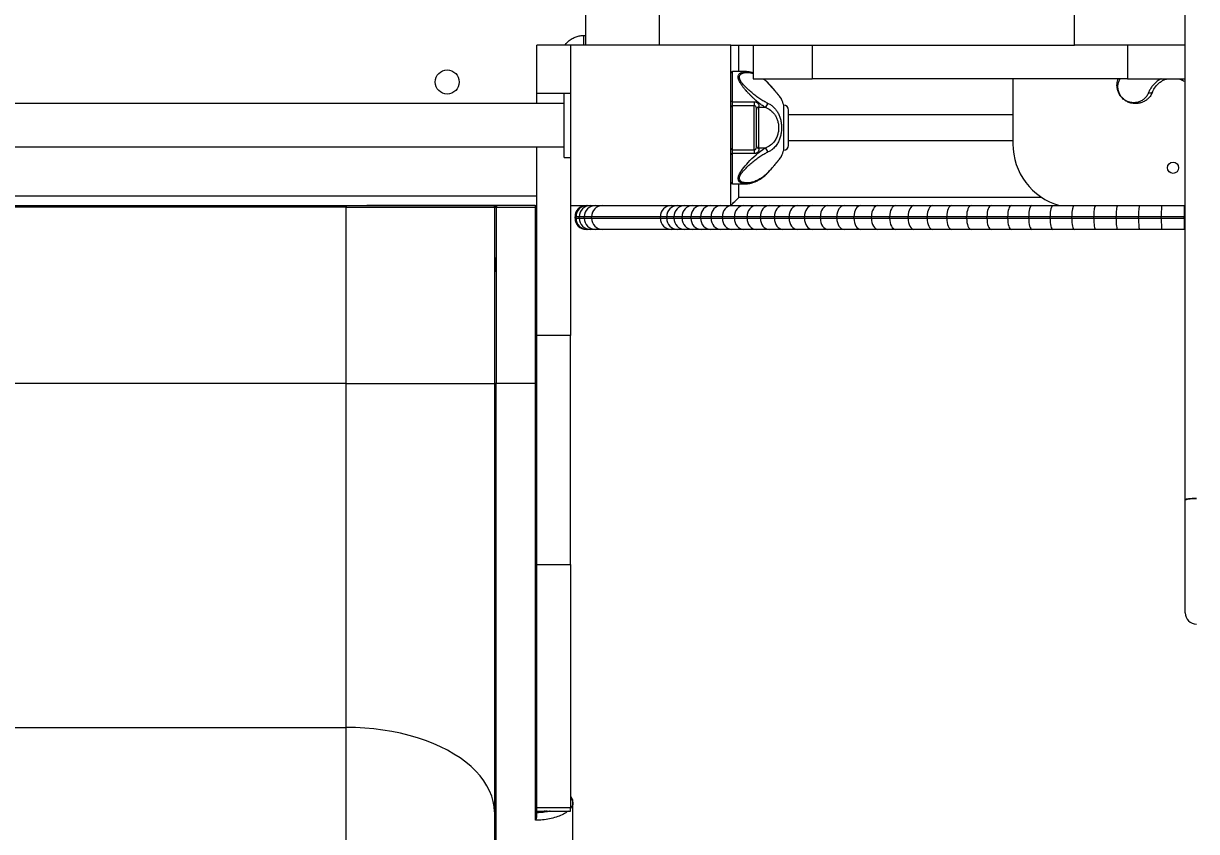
# Model space of a CAD drawing. Header units: millimetres. Extents: x -4932 to 5706, y -4240 to 3644.
# Drawn here: x -2883 to -2151, y -546 to -42 of the extents above; entities that cross this region are included whole.
import ezdxf

# ---------------------------------------------------------------- set-up
doc = ezdxf.new("R2010")
doc.units = ezdxf.units.MM
for name, color, linetype in [('DIKOM_ОБЪЕКТ', 7, 'Continuous'), ('DIKOM_РАЗМЕР_ЗОНА', 7, 'Continuous'), ('DIKOM_РАЗМЕР_ОБЪЕКТА', 7, 'Continuous')]:
    doc.layers.add(name, color=color, linetype=linetype)
doc.styles.add('style1', font='arial.ttf', dxfattribs={"width": 0.8})
doc.dimstyles.new('1-50', dxfattribs={"dimtxt": 300, "dimasz": 200, "dimexe": 100, "dimexo": 0, "dimgap": 100, "dimtad": 1, "dimtxsty": 'style1', "dimcen": 200, "dimclrd": 7, "dimclre": 7, "dimclrt": 7, "dimadec": 1, "dimazin": 2, "dimtfac": 1, "dimtmove": 0, "dimatfit": 2, "dimfxl": 0, "dimlwd": 25, "dimlwe": 18, "dimarcsym": 0})

# ---------------------------------------------------------------- blocks, each defined once
blk = doc.blocks.new('*D9')
at = {"layer": 'Defpoints', "color": 0, "transparency": 16777216}
for p in [(2719.86, 1175.05), (-3422.65, 453.77), (2719.86, -2384.52)]:
    blk.add_point(p, dxfattribs=at)
at = {"layer": 'DIKOM_РАЗМЕР_ОБЪЕКТА', "color": 7, "lineweight": 18, "transparency": 16777216}
for p, q in [((2719.86, 1175.05), (2719.86, -2484.52)), ((-3422.65, 453.77), (-3422.65, -2484.52))]:
    blk.add_line(p, q, dxfattribs=at)
at = {"layer": 'DIKOM_РАЗМЕР_ОБЪЕКТА', "color": 7, "lineweight": 25, "transparency": 16777216}
blk.add_line((-3222.65, -2384.52), (2519.86, -2384.52), dxfattribs=at)
at = {"layer": 'DIKOM_РАЗМЕР_ОБЪЕКТА', "color": 7, "transparency": 16777216}
for points in [[(-3222.65, -2351.19), (-3222.65, -2417.86), (-3422.65, -2384.52)], [(2519.86, -2351.19), (2519.86, -2417.86), (2719.86, -2384.52)]]:
    blk.add_solid(points, dxfattribs=at)
at = {"layer": 'DIKOM_РАЗМЕР_ОБЪЕКТА', "color": 7, "transparency": 16777216, "insert": (-365.43, -2131.35), "char_height": 300, "attachment_point": 5, "style": 'style1'}
blk.add_mtext('6150', dxfattribs=at)
blk = doc.blocks.new('*D10')
at = {"layer": 'Defpoints', "color": 0, "transparency": 16777216}
for p in [(-491.65, 2144.27), (4080.56, 2144.27), (-2869.99, -1402.97)]:
    blk.add_point(p, dxfattribs=at)
at = {"layer": 'DIKOM_РАЗМЕР_ОБЪЕКТА', "color": 7, "lineweight": 18, "transparency": 16777216}
for p, q in [((-491.65, 2144.27), (4180.56, 2144.27)), ((-2869.99, -1402.97), (4180.56, -1402.97))]:
    blk.add_line(p, q, dxfattribs=at)
at = {"layer": 'DIKOM_РАЗМЕР_ОБЪЕКТА', "color": 7, "lineweight": 25, "transparency": 16777216}
blk.add_line((4080.56, -1202.97), (4080.56, 1944.27), dxfattribs=at)
at = {"layer": 'DIKOM_РАЗМЕР_ОБЪЕКТА', "color": 7, "transparency": 16777216}
for points in [[(4047.23, 1944.27), (4113.9, 1944.27), (4080.56, 2144.27)], [(4047.23, -1202.97), (4113.9, -1202.97), (4080.56, -1402.97)]]:
    blk.add_solid(points, dxfattribs=at)
at = {"layer": 'DIKOM_РАЗМЕР_ОБЪЕКТА', "color": 7, "transparency": 16777216, "insert": (3827.29, 1071.33), "char_height": 300, "attachment_point": 5, "rotation": 90, "style": 'style1'}
blk.add_mtext('3500', dxfattribs=at)
blk = doc.blocks.new('*D11')
at = {"layer": 'Defpoints', "color": 0, "transparency": 16777216}
for p in [(4718.35, 600.06), (-4931.65, -2305.73), (4718.35, -4140.16)]:
    blk.add_point(p, dxfattribs=at)
at = {"layer": 'DIKOM_РАЗМЕР_ЗОНА', "color": 7, "lineweight": 18, "transparency": 16777216}
for p, q in [((4718.35, 600.06), (4718.35, -4240.16)), ((-4931.65, -2305.73), (-4931.65, -4240.16))]:
    blk.add_line(p, q, dxfattribs=at)
at = {"layer": 'DIKOM_РАЗМЕР_ЗОНА', "color": 7, "lineweight": 25, "transparency": 16777216}
blk.add_line((-4731.65, -4140.16), (4518.35, -4140.16), dxfattribs=at)
at = {"layer": 'DIKOM_РАЗМЕР_ЗОНА', "color": 7, "transparency": 16777216}
for points in [[(-4731.65, -4106.82), (-4731.65, -4173.49), (-4931.65, -4140.16)], [(4518.35, -4106.82), (4518.35, -4173.49), (4718.35, -4140.16)]]:
    blk.add_solid(points, dxfattribs=at)
at = {"layer": 'DIKOM_РАЗМЕР_ЗОНА', "color": 7, "transparency": 16777216, "insert": (-131.65, -3886.98), "char_height": 300, "attachment_point": 5, "style": 'style1'}
blk.add_mtext('9650', dxfattribs=at)
blk = doc.blocks.new('*D12')
at = {"layer": 'Defpoints', "color": 0, "transparency": 16777216}
for p in [(-491.65, 3644.27), (5605.61, 3644.27), (-3816.14, -3400.27)]:
    blk.add_point(p, dxfattribs=at)
at = {"layer": 'DIKOM_РАЗМЕР_ЗОНА', "color": 7, "lineweight": 18, "transparency": 16777216}
for p, q in [((-491.65, 3644.27), (5705.61, 3644.27)), ((-3816.14, -3400.27), (5705.61, -3400.27))]:
    blk.add_line(p, q, dxfattribs=at)
at = {"layer": 'DIKOM_РАЗМЕР_ЗОНА', "color": 7, "lineweight": 25, "transparency": 16777216}
blk.add_line((5605.61, -3200.27), (5605.61, 3444.27), dxfattribs=at)
at = {"layer": 'DIKOM_РАЗМЕР_ЗОНА', "color": 7, "transparency": 16777216}
for points in [[(5572.27, 3444.27), (5638.94, 3444.27), (5605.61, 3644.27)], [(5572.27, -3200.27), (5638.94, -3200.27), (5605.61, -3400.27)]]:
    blk.add_solid(points, dxfattribs=at)
at = {"layer": 'DIKOM_РАЗМЕР_ЗОНА', "color": 7, "transparency": 16777216, "insert": (5352.44, 785.21), "char_height": 300, "attachment_point": 5, "rotation": 90, "style": 'style1'}
blk.add_mtext('7000', dxfattribs=at)

msp = doc.modelspace()

# ---------------------------------------------------------------- linework, layer by layer
at = {"layer": 'DIKOM_ОБЪЕКТ', "color": 7, "linetype": 'Continuous', "lineweight": 15}
for p, q in [((-2157.994, -339.229), (-2157.994, 294.224)), ((-2532.141, -55.732), (-2532.141, -34.732)), ((-2486.128, -55.732), (-2486.128, -34.732)), ((-2227.053, -55.732), (-2227.053, -34.732)), ((-2533.648, -49.732), (-2533.648, -55.732)), ((-2533.648, -49.732), (-2532.141, -49.732)), ((-2541.648, -55.732), (-2562.648, -55.732)), ((-2562.648, -85.732), (-2562.648, -55.732)), ((-2441.648, -55.732), (-2541.648, -55.732)), ((-2541.648, -55.732), (-2541.648, -155.732)), ((-2441.648, -55.732), (-2227.053, -55.732)), ((-2441.648, -155.732), (-2441.648, -55.732)), ((-2436.648, -72.231), (-2436.648, -55.732)), ((-2427.662, -55.732), (-2427.662, -76.732)), ((-2390.798, -55.732), (-2390.798, -76.732)), ((-2158.141, -55.732), (-2227.053, -55.732)), ((-2194.081, -55.732), (-2194.081, -76.732)), ((-2432.439, -72.231), (-2440.648, -72.231)), ((-2440.648, -91.04), (-2440.648, -72.231)), ((-2432.435, -72.231), (-2432.439, -72.231)), ((-2427.662, -76.732), (-2390.798, -76.732)), ((-2418.772, -78.867), (-2421.081, -76.732)), ((-2194.081, -76.732), (-2390.798, -76.732)), ((-2265.648, -76.732), (-2265.648, -117.232)), ((-2194.081, -76.732), (-2157.994, -76.732)), ((-2157.994, -76.869), (-2158.305, -76.732)), ((-2562.648, -85.732), (-2541.648, -85.732)), ((-2562.648, -92.232), (-2562.648, -85.732)), ((-2545.648, -125.732), (-2545.648, -85.732)), ((-2545.648, -85.732), (-2541.648, -85.732)), ((-2545.648, -92.232), (-3237.648, -92.232)), ((-2440.648, -91.04), (-2427.148, -91.04)), ((-2440.648, -93.491), (-2440.648, -91.04)), ((-2440.648, -120.971), (-2440.648, -93.491)), ((-2427.148, -93.491), (-2440.648, -93.491)), ((-2427.148, -91.04), (-2427.148, -93.491)), ((-2427.148, -120.971), (-2427.148, -93.491)), ((-2424.148, -94.43), (-2420.218, -94.43)), ((-2424.148, -120.031), (-2424.148, -94.43)), ((-2408.648, -121.231), (-2408.648, -93.231)), ((-2265.648, -99.231), (-2405.648, -99.231)), ((-2405.648, -115.231), (-2265.648, -115.231)), ((-3237.648, -119.232), (-2545.648, -119.232)), ((-2562.648, -236.883), (-2562.648, -119.232)), ((-2440.648, -120.971), (-2427.148, -120.971)), ((-2440.648, -123.422), (-2440.648, -120.971)), ((-2427.148, -123.422), (-2440.648, -123.422)), ((-2440.648, -142.231), (-2440.648, -123.422)), ((-2427.148, -120.971), (-2427.148, -123.422)), ((-2426.199, -120.649), (-2426.094, -120.548)), ((-2420.218, -120.031), (-2424.148, -120.031)), ((-2545.648, -125.732), (-2541.648, -125.732)), ((-2440.648, -142.231), (-2432.433, -142.231)), ((-2436.648, -150.732), (-2436.648, -142.231)), ((-3218.648, -149.732), (-2562.648, -149.732)), ((-2247.505, -150.732), (-2436.648, -150.732)), ((-3193.321, -155.732), (-2587.974, -155.732)), ((-2681.648, -156.732), (-3099.648, -156.732)), ((-2681.648, -155.732), (-2681.648, -156.732)), ((-2681.648, -156.732), (-2589.149, -156.732)), ((-2681.648, -266.688), (-2681.648, -156.732)), ((-2589.149, -156.732), (-2588.148, -156.732)), ((-2589.149, -156.732), (-2589.149, -266.688)), ((-2587.148, -155.732), (-2588.149, -155.732)), ((-2588.148, -156.732), (-2563.626, -156.732)), ((-2588.148, -156.732), (-2588.148, -266.688)), ((-2563.626, -266.688), (-2563.626, -156.732)), ((-2563.626, -156.732), (-2562.648, -156.732)), ((-2563.473, -155.732), (-2562.648, -155.732)), ((-2541.648, -155.732), (-2541.648, -236.883)), ((-2541.648, -155.732), (-2521.781, -155.732)), ((-2524.4, -155.732), (-2521.781, -155.732)), ((-2521.781, -155.732), (-2478.867, -155.732)), ((-2478.867, -155.732), (-2474.956, -155.732)), ((-2474.956, -155.732), (-2470.535, -155.732)), ((-2470.535, -155.732), (-2465.596, -155.732)), ((-2465.596, -155.732), (-2460.154, -155.732)), ((-2460.154, -155.732), (-2454.225, -155.732)), ((-2454.225, -155.732), (-2447.819, -155.732)), ((-2447.819, -155.732), (-2440.95, -155.732)), ((-2440.95, -155.732), (-2433.632, -155.732)), ((-2433.632, -155.732), (-2425.882, -155.732)), ((-2425.882, -155.732), (-2417.705, -155.732)), ((-2417.705, -155.732), (-2409.124, -155.732)), ((-2409.124, -155.732), (-2400.146, -155.732)), ((-2400.146, -155.732), (-2390.788, -155.732)), ((-2390.788, -155.732), (-2381.061, -155.732)), ((-2381.061, -155.732), (-2370.983, -155.732)), ((-2370.983, -155.732), (-2360.563, -155.732)), ((-2360.563, -155.732), (-2349.815, -155.732)), ((-2349.815, -155.732), (-2338.756, -155.732)), ((-2338.756, -155.732), (-2327.397, -155.732)), ((-2327.397, -155.732), (-2315.752, -155.732)), ((-2315.752, -155.732), (-2303.838, -155.732)), ((-2303.838, -155.732), (-2291.664, -155.732)), ((-2291.664, -155.732), (-2279.244, -155.732)), ((-2279.244, -155.732), (-2266.594, -155.732)), ((-2266.594, -155.732), (-2253.728, -155.732)), ((-2253.728, -155.732), (-2240.655, -155.732)), ((-2240.655, -155.732), (-2227.392, -155.732)), ((-2227.392, -155.732), (-2213.954, -155.732)), ((-2213.954, -155.732), (-2200.35, -155.732)), ((-2200.35, -155.732), (-2186.596, -155.732)), ((-2186.596, -155.732), (-2172.707, -155.732)), ((-2172.707, -155.732), (-2158.618, -155.732)), ((-2158.618, -155.732), (-2157.994, -155.732)), ((-2538.869, -163.732), (-2538.869, -162.732)), ((-2538.222, -162.732), (-2538.869, -162.732)), ((-2538.869, -163.732), (-2538.222, -163.732)), ((-2536.287, -162.732), (-2538.222, -162.732)), ((-2538.222, -163.732), (-2538.222, -162.732)), ((-2538.222, -163.732), (-2536.287, -163.732)), ((-2533.066, -162.732), (-2536.287, -162.732)), ((-2536.287, -163.732), (-2536.287, -162.732)), ((-2536.287, -163.732), (-2533.066, -163.732)), ((-2528.574, -162.732), (-2533.066, -162.732)), ((-2533.066, -163.732), (-2533.066, -162.732)), ((-2533.066, -163.732), (-2528.574, -163.732)), ((-2485.613, -162.732), (-2528.574, -162.732)), ((-2528.574, -163.732), (-2528.574, -162.732)), ((-2528.574, -163.732), (-2485.613, -163.732)), ((-2481.64, -162.732), (-2485.613, -162.732)), ((-2485.613, -163.732), (-2485.613, -162.732)), ((-2485.613, -163.732), (-2481.64, -163.732)), ((-2481.64, -163.732), (-2481.64, -162.732)), ((-2477.126, -162.732), (-2481.64, -162.732)), ((-2481.64, -163.732), (-2477.126, -163.732)), ((-2477.126, -163.732), (-2477.126, -162.732)), ((-2472.082, -162.732), (-2477.126, -162.732)), ((-2477.126, -163.732), (-2472.082, -163.732)), ((-2472.082, -163.732), (-2472.082, -162.732)), ((-2466.526, -162.732), (-2472.082, -162.732)), ((-2472.082, -163.732), (-2466.526, -163.732)), ((-2460.471, -162.732), (-2466.526, -162.732)), ((-2466.526, -163.732), (-2466.526, -162.732)), ((-2466.526, -163.732), (-2460.471, -163.732)), ((-2460.471, -163.732), (-2460.471, -162.732)), ((-2453.928, -162.732), (-2460.471, -162.732)), ((-2460.471, -163.732), (-2453.928, -163.732)), ((-2446.914, -162.732), (-2453.928, -162.732)), ((-2453.928, -163.732), (-2453.928, -162.732)), ((-2453.928, -163.732), (-2446.914, -163.732)), ((-2439.441, -162.732), (-2446.914, -162.732)), ((-2446.914, -163.732), (-2446.914, -162.732)), ((-2446.914, -163.732), (-2439.441, -163.732)), ((-2439.441, -163.732), (-2439.441, -162.732)), ((-2431.526, -162.732), (-2439.441, -162.732)), ((-2439.441, -163.732), (-2431.526, -163.732)), ((-2431.526, -163.732), (-2431.526, -162.732)), ((-2423.176, -162.732), (-2431.526, -162.732)), ((-2431.526, -163.732), (-2423.176, -163.732)), ((-2423.176, -163.732), (-2423.176, -162.732)), ((-2414.414, -162.732), (-2423.176, -162.732)), ((-2423.176, -163.732), (-2414.414, -163.732)), ((-2405.246, -162.732), (-2414.414, -162.732)), ((-2414.414, -163.732), (-2414.414, -162.732)), ((-2414.414, -163.732), (-2405.246, -163.732)), ((-2395.691, -162.732), (-2405.246, -162.732)), ((-2405.246, -163.732), (-2405.246, -162.732)), ((-2405.246, -163.732), (-2395.691, -163.732)), ((-2385.759, -162.732), (-2395.691, -162.732)), ((-2395.691, -163.732), (-2395.691, -162.732)), ((-2395.691, -163.732), (-2385.759, -163.732)), ((-2385.759, -163.732), (-2385.759, -162.732)), ((-2375.469, -162.732), (-2385.759, -162.732)), ((-2385.759, -163.732), (-2375.469, -163.732)), ((-2364.829, -162.732), (-2375.469, -162.732)), ((-2375.469, -163.732), (-2375.469, -162.732)), ((-2375.469, -163.732), (-2364.829, -163.732)), ((-2364.829, -163.732), (-2364.829, -162.732)), ((-2353.855, -162.732), (-2364.829, -162.732)), ((-2364.829, -163.732), (-2353.855, -163.732)), ((-2342.563, -162.732), (-2353.855, -162.732)), ((-2353.855, -163.732), (-2353.855, -162.732)), ((-2353.855, -163.732), (-2342.563, -163.732)), ((-2342.563, -163.732), (-2342.563, -162.732)), ((-2330.964, -162.732), (-2342.563, -162.732)), ((-2342.563, -163.732), (-2330.964, -163.732)), ((-2330.964, -163.732), (-2330.964, -162.732)), ((-2319.075, -162.732), (-2330.964, -162.732)), ((-2330.964, -163.732), (-2319.075, -163.732)), ((-2319.075, -163.732), (-2319.075, -162.732)), ((-2306.909, -162.732), (-2319.075, -162.732)), ((-2319.075, -163.732), (-2306.909, -163.732)), ((-2306.909, -163.732), (-2306.909, -162.732)), ((-2294.477, -162.732), (-2306.909, -162.732)), ((-2306.909, -163.732), (-2294.477, -163.732)), ((-2294.477, -163.732), (-2294.477, -162.732)), ((-2281.794, -162.732), (-2294.477, -162.732)), ((-2294.477, -163.732), (-2281.794, -163.732)), ((-2281.794, -163.732), (-2281.794, -162.732)), ((-2268.877, -162.732), (-2281.794, -162.732)), ((-2281.794, -163.732), (-2268.877, -163.732)), ((-2268.877, -163.732), (-2268.877, -162.732)), ((-2255.737, -162.732), (-2268.877, -162.732)), ((-2268.877, -163.732), (-2255.737, -163.732)), ((-2242.387, -162.732), (-2255.737, -162.732)), ((-2255.737, -163.732), (-2255.737, -162.732)), ((-2255.737, -163.732), (-2242.387, -163.732)), ((-2242.387, -163.732), (-2242.387, -162.732)), ((-2228.843, -162.732), (-2242.387, -162.732)), ((-2242.387, -163.732), (-2228.843, -163.732)), ((-2228.843, -163.732), (-2228.843, -162.732)), ((-2215.12, -162.732), (-2228.843, -162.732)), ((-2228.843, -163.732), (-2215.12, -163.732)), ((-2215.12, -163.732), (-2215.12, -162.732)), ((-2201.228, -162.732), (-2215.12, -162.732)), ((-2215.12, -163.732), (-2201.228, -163.732)), ((-2201.228, -163.732), (-2201.228, -162.732)), ((-2187.182, -162.732), (-2201.228, -162.732)), ((-2201.228, -163.732), (-2187.182, -163.732)), ((-2187.182, -163.732), (-2187.182, -162.732)), ((-2173, -162.732), (-2187.182, -162.732)), ((-2187.182, -163.732), (-2173, -163.732)), ((-2158.691, -162.732), (-2173, -162.732)), ((-2173, -163.732), (-2173, -162.732)), ((-2173, -163.732), (-2158.691, -163.732)), ((-2158.691, -163.732), (-2158.691, -162.732)), ((-2157.994, -162.732), (-2158.691, -162.732)), ((-2158.691, -163.732), (-2157.994, -163.732)), ((-2531.233, -170.732), (-2531.869, -170.732)), ((-2529.342, -170.732), (-2531.233, -170.732)), ((-2526.196, -170.732), (-2529.342, -170.732)), ((-2521.781, -170.732), (-2526.196, -170.732)), ((-2478.867, -170.732), (-2521.781, -170.732)), ((-2474.956, -170.732), (-2478.867, -170.732)), ((-2470.535, -170.732), (-2474.956, -170.732)), ((-2465.596, -170.732), (-2470.535, -170.732)), ((-2460.154, -170.732), (-2465.596, -170.732)), ((-2454.225, -170.732), (-2460.154, -170.732)), ((-2447.819, -170.732), (-2454.225, -170.732)), ((-2440.95, -170.732), (-2447.819, -170.732)), ((-2433.632, -170.732), (-2440.95, -170.732)), ((-2425.882, -170.732), (-2433.632, -170.732)), ((-2417.705, -170.732), (-2425.882, -170.732)), ((-2409.124, -170.732), (-2417.705, -170.732)), ((-2400.146, -170.732), (-2409.124, -170.732)), ((-2390.788, -170.732), (-2400.146, -170.732)), ((-2381.061, -170.732), (-2390.788, -170.732)), ((-2370.983, -170.732), (-2381.061, -170.732)), ((-2360.563, -170.732), (-2370.983, -170.732)), ((-2349.815, -170.732), (-2360.563, -170.732)), ((-2338.756, -170.732), (-2349.815, -170.732)), ((-2327.397, -170.732), (-2338.756, -170.732)), ((-2315.752, -170.732), (-2327.397, -170.732)), ((-2303.838, -170.732), (-2315.752, -170.732)), ((-2291.664, -170.732), (-2303.838, -170.732)), ((-2279.244, -170.732), (-2291.664, -170.732)), ((-2266.594, -170.732), (-2279.244, -170.732)), ((-2253.728, -170.732), (-2266.594, -170.732)), ((-2240.655, -170.732), (-2253.728, -170.732)), ((-2227.392, -170.732), (-2240.655, -170.732)), ((-2213.954, -170.732), (-2227.392, -170.732)), ((-2200.35, -170.732), (-2213.954, -170.732)), ((-2186.596, -170.732), (-2200.35, -170.732)), ((-2172.707, -170.732), (-2186.596, -170.732)), ((-2158.618, -170.732), (-2172.707, -170.732)), ((-2157.994, -170.732), (-2158.618, -170.732)), ((-2541.648, -236.883), (-2562.648, -236.883)), ((-2562.648, -379.633), (-2562.648, -236.883)), ((-2541.648, -379.633), (-2541.648, -236.883)), ((-2681.648, -266.688), (-3099.648, -266.688)), ((-2681.648, -266.688), (-2589.149, -266.688)), ((-2681.648, -481.205), (-2681.648, -266.688)), ((-2588.148, -266.688), (-2589.149, -266.688)), ((-2589.149, -266.688), (-2589.149, -533.974)), ((-2588.148, -582.155), (-2588.148, -266.688)), ((-2563.626, -266.688), (-2588.148, -266.688)), ((-2563.626, -539.177), (-2563.626, -266.688)), ((-2562.648, -266.688), (-2563.626, -266.688)), ((-2157.994, -339.229), (-2157.994, -339.556)), ((-2157.994, -409.794), (-2157.994, -339.556)), ((-2562.648, -379.633), (-2541.648, -379.633)), ((-2562.648, -531.493), (-2562.648, -379.633)), ((-2541.648, -379.633), (-2541.648, -531.493)), ((-3099.648, -481.205), (-2681.648, -481.205)), ((-2681.648, -583.251), (-2681.648, -481.205)), ((-2589.149, -533.974), (-2588.148, -582.155)), ((-2589.149, -533.974), (-2589.149, -636.02)), ((-2541.648, -531.493), (-2562.648, -531.493)), ((-2562.648, -533.393), (-2562.648, -531.493)), ((-2562.648, -533.393), (-2541.648, -533.393)), ((-2562.648, -536.615), (-2562.648, -533.728)), ((-2541.648, -533.393), (-2541.648, -531.493)), ((-2540.148, -527.894), (-2540.148, -527.329))]:
    msp.add_line(p, q, dxfattribs=at)
at = {"layer": 'DIKOM_ОБЪЕКТ', "color": 7, "linetype": 'Continuous', "lineweight": 15, "flags": 128}
for points in [[(-2418.721, -79.084), (-2418.728, -78.938), (-2418.772, -78.867)], [(-2178.446, -84.948), (-2178.585, -85.184), (-2178.796, -85.379), (-2179.073, -85.525), (-2179.401, -85.615), (-2179.768, -85.645), (-2180.158, -85.615), (-2180.554, -85.525), (-2180.94, -85.38)], [(-2440.648, -91.04), (-2440.843, -91.027), (-2441.03, -90.991), (-2441.203, -90.932), (-2441.355, -90.853), (-2441.479, -90.757), (-2441.572, -90.647), (-2441.629, -90.528), (-2441.648, -90.404)], [(-2440.648, -123.422), (-2440.843, -123.434), (-2441.03, -123.47), (-2441.203, -123.529), (-2441.355, -123.608), (-2441.479, -123.704), (-2441.572, -123.814), (-2441.629, -123.934), (-2441.648, -124.058)], [(-2432.386, -142.215), (-2433.371, -142.177), (-2434.394, -141.974), (-2435.456, -141.53), (-2436.232, -140.929), (-2436.816, -140.028), (-2437.03, -138.862), (-2436.816, -137.498), (-2436.571, -136.797), (-2436.232, -136.046), (-2435.454, -134.681), (-2434.39, -133.141), (-2433.525, -132.025), (-2432.624, -130.943), (-2431.726, -129.918), (-2430.794, -128.903), (-2429.699, -127.757), (-2428.47, -126.527), (-2427.244, -125.357), (-2425.908, -124.146), (-2424.8, -123.199), (-2423.167, -121.911), (-2421.645, -120.853), (-2420.218, -120.031), (-2420.218, -120.031)], [(-2418.721, -135.378), (-2418.728, -135.523), (-2418.772, -135.594)], [(-2441.648, -155.732), (-2441.572, -155.656), (-2441.346, -155.431), (-2440.978, -155.063), (-2440.478, -154.563), (-2439.862, -153.946), (-2439.148, -153.232), (-2438.358, -152.443), (-2437.516, -151.601), (-2436.648, -150.732)], [(-2150.994, -338.53), (-2152.36, -338.543), (-2153.673, -338.583), (-2154.883, -338.648), (-2155.944, -338.735), (-2156.814, -338.84), (-2157.461, -338.961), (-2157.86, -339.092), (-2157.994, -339.229)], [(-2150.994, -338.694), (-2152.36, -338.71), (-2153.673, -338.759), (-2154.883, -338.839), (-2155.944, -338.946), (-2156.814, -339.077), (-2157.461, -339.226), (-2157.86, -339.388), (-2157.994, -339.556)], [(-2589.149, -533.974), (-2589.362, -530.655), (-2589.936, -527.35), (-2590.87, -524.071), (-2592.159, -520.833), (-2593.8, -517.648), (-2595.784, -514.527), (-2598.105, -511.484), (-2600.754, -508.53), (-2603.719, -505.677), (-2606.99, -502.936), (-2610.554, -500.318), (-2614.396, -497.833), (-2618.502, -495.491), (-2622.856, -493.3), (-2627.439, -491.271), (-2632.236, -489.409), (-2637.226, -487.724), (-2642.39, -486.22), (-2647.708, -484.906), (-2653.159, -483.784), (-2658.721, -482.861), (-2664.374, -482.138), (-2670.094, -481.621), (-2675.86, -481.309), (-2681.648, -481.205)]]:
    msp.add_lwpolyline(points, dxfattribs=at)
at = {"layer": 'DIKOM_ОБЪЕКТ', "color": 7, "linetype": 'Continuous', "lineweight": 15}
for centre, radius in [((-2618.648, -78.732), 7.5), ((-2165.648, -132.232), 3.5)]:
    msp.add_circle(centre, radius, dxfattribs=at)
for centre, radius, start, end in [((-2440.648, -73.231), 1, 90, 180), ((-2440.648, -94.49), 0.999, 89.958242, 179.971274), ((-2427.148, -94.973), 1.5, 0, 45.135341), ((-2424.198, -95.88), 1.45, 88.007489, 177.867103), ((-2421.23, -92.126), 2.517, 293.716772, 4.324179), ((-2454.892, -107.231), 48.317, 16.843245, 21.538333), ((-2408.648, -96.231), 3, 0, 90), ((-2440.648, -119.971), 0.999, 180.02873, 270.041969), ((-2427.148, -119.489), 1.5, 314.829325, 0), ((-2424.198, -118.582), 1.45, 182.132897, 271.992511), ((-2421.23, -122.335), 2.517, 355.675913, 66.283136), ((-2454.892, -107.231), 48.317, 338.461252, 343.156755), ((-2408.648, -118.231), 3, 270, 0), ((-2225.648, -117.232), 40, 180, 254.259451), ((-2440.648, -141.231), 1, 180, 270), ((-2575.205, -156.483), 11.582, 358.768054, 3.717745), ((-2563.648, -156.732), 1, 0, 90), ((-2531.869, -162.732), 7, 90, 180), ((-1985.746, -161.046), 172.953, 178.239347, 180.558584), ((-2531.869, -163.732), 7, 180, 270), ((-2150.994, -409.794), 7, 180, 270), ((-2543.548, -527.283), 3.4, 0, 56.025524), ((-2543.085, -527.403), 2.939, 1.432932, 60.711197), ((-2543.085, -527.967), 2.939, 1.432932, 60.711197)]:
    msp.add_arc(centre, radius, start, end, dxfattribs=at)
for centre, ratio, start_param, end_param in [((-2531.234, -162.732), 0.998413, 0, 1.5707963), ((-2529.342, -162.732), 0.9920672, 0, 1.5707963), ((-2526.196, -162.732), 0.981515, 0, 1.5707963), ((-2521.781, -162.732), 0.9704958, 0, 1.5707963), ((-2478.867, -162.732), 0.9636143, 0, 1.5707963), ((-2474.956, -162.732), 0.954882, 0, 1.5707963), ((-2470.535, -162.732), 0.9415414, 0, 1.5707963), ((-2465.596, -162.732), 0.926608, 0, 1.5707963), ((-2460.154, -162.732), 0.9101743, 0, 1.5707963), ((-2454.226, -162.732), 0.8922035, 0, 1.5707963), ((-2447.819, -162.732), 0.8727583, 0, 1.5707963), ((-2440.95, -162.732), 0.8519408, 0, 1.5707963), ((-2433.632, -162.732), 0.8298055, 0, 1.5707963), ((-2425.881, -162.732), 0.8063175, 0, 1.5707963), ((-2417.705, -162.732), 0.7815949, 0, 1.5707963), ((-2409.124, -162.732), 0.7557155, 0, 1.5707963), ((-2400.146, -162.732), 0.7286084, 0, 1.5707963), ((-2390.788, -162.732), 0.7004124, 0, 1.5707963), ((-2381.061, -162.732), 0.671146, 0, 1.5707963), ((-2370.983, -162.732), 0.640832, 0, 1.5707963), ((-2360.563, -162.732), 0.6094403, 0, 1.5707963), ((-2349.815, -162.732), 0.5771355, 0, 1.5707963), ((-2338.756, -162.732), 0.5438682, 0, 1.5707963), ((-2327.397, -162.732), 0.5096596, 0, 1.5707963), ((-2315.752, -162.732), 0.4746251, 0, 1.5707963), ((-2303.838, -162.732), 0.438683, 0, 1.5707963), ((-2291.664, -162.732), 0.4018886, 0, 1.5707963), ((-2279.244, -162.732), 0.3643459, 0, 1.5707963), ((-2266.594, -162.732), 0.3260798, 0, 1.5707963), ((-2253.728, -162.732), 0.2870788, 0, 1.5707963), ((-2240.655, -162.732), 0.2474471, 0, 1.5707963), ((-2227.392, -162.732), 0.2072625, 0, 1.5707963), ((-2213.954, -162.732), 0.1665305, 0, 1.5707963), ((-2200.35, -162.732), 0.1253484, 0, 1.5707963), ((-2186.596, -162.732), 0.0838129, 0, 1.5707963), ((-2172.706, -162.732), 0.0419712, 0, 1.5707963), ((-2531.234, -163.732), 0.998413, 1.5707963, 3.1415927), ((-2529.342, -163.732), 0.9920672, 1.5707963, 3.1415927), ((-2526.196, -163.732), 0.981515, 1.5707963, 3.1415927), ((-2521.781, -163.732), 0.9704958, 1.5707963, 3.1415927), ((-2478.867, -163.732), 0.9636143, 1.5707963, 3.1415927), ((-2474.956, -163.732), 0.954882, 1.5707963, 3.1415927), ((-2470.535, -163.732), 0.9415414, 1.5707963, 3.1415927), ((-2465.596, -163.732), 0.926608, 1.5707963, 3.1415927), ((-2460.154, -163.732), 0.9101743, 1.5707963, 3.1415927), ((-2454.226, -163.732), 0.8922035, 1.5707963, 3.1415927), ((-2447.819, -163.732), 0.8727583, 1.5707963, 3.1415927), ((-2440.95, -163.732), 0.8519408, 1.5707963, 3.1415927), ((-2433.632, -163.732), 0.8298055, 1.5707963, 3.1415927), ((-2425.881, -163.732), 0.8063175, 1.5707963, 3.1415927), ((-2417.705, -163.732), 0.7815949, 1.5707963, 3.1415927), ((-2409.124, -163.732), 0.7557155, 1.5707963, 3.1415927), ((-2400.146, -163.732), 0.7286084, 1.5707963, 3.1415927), ((-2390.788, -163.732), 0.7004124, 1.5707963, 3.1415927), ((-2381.061, -163.732), 0.671146, 1.5707963, 3.1415927), ((-2370.983, -163.732), 0.640832, 1.5707963, 3.1415927), ((-2360.563, -163.732), 0.6094403, 1.5707963, 3.1415927), ((-2349.815, -163.732), 0.5771355, 1.5707963, 3.1415927), ((-2338.756, -163.732), 0.5438682, 1.5707963, 3.1415927), ((-2327.397, -163.732), 0.5096596, 1.5707963, 3.1415927), ((-2315.752, -163.732), 0.4746251, 1.5707963, 3.1415927), ((-2303.838, -163.732), 0.438683, 1.5707963, 3.1415927), ((-2291.664, -163.732), 0.4018886, 1.5707963, 3.1415927), ((-2279.244, -163.732), 0.3643459, 1.5707963, 3.1415927), ((-2266.594, -163.732), 0.3260798, 1.5707963, 3.1415927), ((-2253.728, -163.732), 0.2870788, 1.5707963, 3.1415927), ((-2240.655, -163.732), 0.2474471, 1.5707963, 3.1415927), ((-2227.392, -163.732), 0.2072625, 1.5707963, 3.1415927), ((-2213.954, -163.732), 0.1665305, 1.5707963, 3.1415927), ((-2200.35, -163.732), 0.1253484, 1.5707963, 3.1415927), ((-2186.596, -163.732), 0.0838129, 1.5707963, 3.1415927), ((-2172.706, -163.732), 0.0419712, 1.5707963, 3.1415927), ((-2158.618, -163.732), 0.0104929, 1.5707963, 3.1415927)]:
    msp.add_ellipse(centre, major_axis=(0, 7), ratio=ratio, start_param=start_param, end_param=end_param, dxfattribs=at)
msp.add_ellipse((-2588.329, -192.677), major_axis=(0, 4.5), ratio=0.0119208, dxfattribs=at)
for points, knots in [([(-2545.09, -55.732), (-2544.6, -55.077), (-2543.533, -53.65), (-2541.371, -51.948), (-2538.872, -50.649), (-2536.26, -49.872), (-2534.501, -49.778), (-2533.648, -49.732)], [0, 0, 0, 0, 0.1822889, 0.3971259, 0.6074768, 0.8094472, 1, 1, 1, 1]), ([(-2420.218, -94.43), (-2420.564, -94.245), (-2421.278, -93.861), (-2422.397, -93.119), (-2423.58, -92.253), (-2424.743, -91.321), (-2425.978, -90.265), (-2427.209, -89.148), (-2428.483, -87.931), (-2429.756, -86.658), (-2430.973, -85.378), (-2432.2, -84.023), (-2433.327, -82.696), (-2434.459, -81.256), (-2435.441, -79.846), (-2436.289, -78.381), (-2436.879, -76.949), (-2437.105, -75.564), (-2436.918, -74.587), (-2436.579, -73.942), (-2436.151, -73.405), (-2435.439, -72.869), (-2434.502, -72.485), (-2433.534, -72.291), (-2432.864, -72.222), (-2432.483, -72.236), (-2432.412, -72.239)], [0, 0, 0, 0, 0.0443813, 0.0918034, 0.1357812, 0.1837985, 0.2255589, 0.2753167, 0.3213876, 0.3670942, 0.416912, 0.4580936, 0.5074307, 0.550236, 0.5993373, 0.6422738, 0.6884436, 0.7346701, 0.7808568, 0.803353, 0.8270821, 0.8701018, 0.919315, 0.9557033, 0.9917503, 1, 1, 1, 1]), ([(-2418.721, -91.937), (-2419.478, -91.579), (-2420.995, -90.863), (-2423.449, -89.275), (-2425.959, -87.45), (-2428.487, -85.415), (-2430.991, -83.214), (-2433.377, -80.864), (-2435.138, -78.735), (-2436.076, -76.964), (-2436.346, -75.692), (-2436.081, -74.6), (-2435.472, -73.912), (-2434.772, -73.466), (-2434.097, -73.178), (-2433.117, -72.914), (-2431.794, -72.767), (-2430.156, -72.856), (-2428.761, -73.056), (-2427.927, -73.346), (-2427.662, -73.438)], [0, 0, 0, 0, 0.0811071, 0.1623871, 0.24332, 0.3244838, 0.4050317, 0.48636, 0.5674704, 0.608225, 0.6490303, 0.6873477, 0.730596, 0.7552698, 0.7823674, 0.812169, 0.8646389, 0.9197203, 0.9745521, 1, 1, 1, 1]), ([(-2427.662, -73.064), (-2427.883, -72.989), (-2428.728, -72.7), (-2430.363, -72.343), (-2431.693, -72.271), (-2432.434, -72.23)], [0, 0, 0, 0, 0.1354489, 0.5178343, 1, 1, 1, 1]), ([(-2421.339, -76.732), (-2421.232, -76.806), (-2420.313, -77.438), (-2419.467, -78.312), (-2418.721, -79.084)], [0, 0, 0, 0, 0.1172711, 1, 1, 1, 1]), ([(-2410.237, -88.993), (-2410.271, -88.948), (-2410.339, -88.858), (-2410.864, -88.172), (-2411.662, -87.145), (-2412.726, -85.807), (-2414.004, -84.246), (-2415.929, -81.962), (-2417.635, -80.105), (-2418.772, -78.867)], [0, 0, 0, 0, 0.1243909, 0.2484772, 0.3731641, 0.4982823, 0.6239716, 0.7494066, 1, 1, 1, 1]), ([(-2418.721, -79.084), (-2417.555, -80.353), (-2415.794, -82.271), (-2413.822, -84.613), (-2412.509, -86.216), (-2411.425, -87.581), (-2410.588, -88.658), (-2410.098, -89.298), (-2409.893, -89.57), (-2409.95, -89.493), (-2409.951, -89.492)], [0, 0, 0, 0, 0.2478651, 0.3745967, 0.4975928, 0.6225515, 0.7474306, 0.8720071, 0.9970912, 1, 1, 1, 1]), ([(-2200.646, -80.732), (-2200.549, -79.593), (-2200.448, -78.392), (-2200.063, -77.098), (-2199.949, -76.889), (-2199.863, -76.732)], [0, 0, 0, 0, 0.8244178, 0.8682724, 1, 1, 1, 1]), ([(-2180.94, -85.38), (-2181.297, -86.12), (-2182.013, -87.603), (-2183.601, -89.279), (-2185.426, -90.548), (-2187.462, -91.366), (-2189.661, -91.731), (-2191.653, -91.609), (-2193.317, -91.173), (-2194.419, -90.718), (-2195.296, -90.236), (-2196.177, -89.652), (-2197.232, -88.756), (-2198.297, -87.483), (-2199.078, -86.151), (-2199.602, -84.855), (-2200.025, -83.197), (-2200.15, -81.225), (-2199.749, -79.044), (-2199.239, -77.53), (-2198.74, -76.832), (-2198.668, -76.732)], [0, 0, 0, 0, 0.0758847, 0.1519329, 0.2276553, 0.3035903, 0.3789543, 0.4550454, 0.4958008, 0.5311646, 0.5522163, 0.5717062, 0.6075716, 0.6457114, 0.6838836, 0.7219672, 0.760158, 0.8359378, 0.9119836, 0.9874411, 1, 1, 1, 1]), ([(-2172.997, -76.732), (-2173.12, -76.784), (-2174.052, -77.177), (-2175.537, -78.229), (-2177.388, -79.809), (-2178.88, -81.576), (-2180.096, -83.443), (-2180.655, -84.727), (-2180.94, -85.38)], [0, 0, 0, 0, 0.0293605, 0.2231843, 0.417406, 0.6114602, 0.8025193, 1, 1, 1, 1]), ([(-2178.446, -84.948), (-2177.925, -83.846), (-2177.242, -82.405), (-2175.86, -80.748), (-2174.992, -79.869), (-2173.82, -78.878), (-2172.261, -77.877), (-2170.591, -77.074), (-2169.492, -76.817), (-2169.131, -76.732)], [0, 0, 0, 0, 0.3262907, 0.4270143, 0.523961, 0.6173959, 0.7759068, 0.926252, 1, 1, 1, 1]), ([(-2161.992, -76.732), (-2161.665, -76.828), (-2160.864, -77.061), (-2159.663, -77.582), (-2158.652, -78.109), (-2158.134, -78.478), (-2157.994, -78.577)], [0, 0, 0, 0, 0.2217282, 0.54387, 0.8768775, 1, 1, 1, 1]), ([(-2178.446, -84.948), (-2178.608, -85.323), (-2178.942, -86.099), (-2179.6, -87.186), (-2180.282, -88.086), (-2180.955, -88.819), (-2181.588, -89.416), (-2182.316, -90.002), (-2183.055, -90.5), (-2183.856, -90.957), (-2184.703, -91.356), (-2185.576, -91.676), (-2186.535, -91.947), (-2187.563, -92.144), (-2188.761, -92.246), (-2189.99, -92.224), (-2191.259, -92.063), (-2192.56, -91.742), (-2193.771, -91.287), (-2194.865, -90.731), (-2196.176, -89.893), (-2197.409, -88.803), (-2198.435, -87.546), (-2199.073, -86.574), (-2199.6, -85.567), (-2200.136, -84.241), (-2200.561, -82.598), (-2200.618, -81.353), (-2200.646, -80.732)], [0, 0, 0, 0, 0.039053, 0.0806732, 0.1248924, 0.1523665, 0.1823166, 0.2147521, 0.2496685, 0.2759185, 0.3122229, 0.3487665, 0.3744221, 0.417527, 0.4584522, 0.4985764, 0.5417446, 0.5835356, 0.6240346, 0.6565917, 0.686721, 0.7493464, 0.7799561, 0.8122335, 0.8422673, 0.8750503, 0.937759, 1, 1, 1, 1]), ([(-2427.148, -91.04), (-2426.837, -91.064), (-2426.216, -91.111), (-2425.405, -91.475), (-2424.786, -91.984), (-2424.284, -92.753), (-2424.162, -93.482), (-2424.147, -94.071), (-2424.147, -94.311), (-2424.148, -94.43)], [0, 0, 0, 0, 0.1253494, 0.2506903, 0.3709727, 0.5009638, 0.7497474, 0.8748419, 1, 1, 1, 1]), ([(-2426.095, -93.914), (-2426.128, -93.879), (-2426.214, -93.79), (-2426.431, -93.65), (-2426.701, -93.545), (-2426.955, -93.498), (-2427.084, -93.493), (-2427.148, -93.491)], [0, 0, 0, 0, 0.1692363, 0.4366243, 0.7264383, 0.8636529, 1, 1, 1, 1]), ([(-2425.648, -107.231), (-2425.648, -106.252), (-2425.648, -104.264), (-2425.648, -101.441), (-2425.648, -98.968), (-2425.648, -96.994), (-2425.648, -95.652), (-2425.648, -94.978), (-2425.648, -95.045), (-2425.648, -95.065)], [0, 0, 0, 0, 0.1525537, 0.3097351, 0.4669173, 0.6194709, 0.7720244, 0.9292059, 1, 1, 1, 1]), ([(-2420.218, -94.43), (-2419.062, -94.951), (-2417.549, -95.631), (-2415.942, -97.01), (-2415.105, -97.876), (-2414.183, -99.045), (-2413.257, -100.593), (-2412.444, -102.642), (-2411.91, -104.872), (-2411.841, -106.451), (-2411.808, -107.231)], [0, 0, 0, 0, 0.2643454, 0.3459617, 0.424521, 0.5002352, 0.6286683, 0.7504879, 0.8766631, 1, 1, 1, 1]), ([(-2418.721, -91.937), (-2418.125, -92.215), (-2416.934, -92.772), (-2415.281, -93.991), (-2413.788, -95.494), (-2412.473, -97.336), (-2411.394, -99.455), (-2410.577, -101.879), (-2410.047, -104.491), (-2409.98, -106.323), (-2409.947, -107.231)], [0, 0, 0, 0, 0.1251352, 0.2502636, 0.378791, 0.5003511, 0.6280773, 0.7504615, 0.8762806, 1, 1, 1, 1]), ([(-2409.947, -89.497), (-2409.986, -89.409), (-2410.064, -89.23), (-2410.179, -89.072), (-2410.237, -88.992)], [0, 0, 0, 0, 0.4917238, 1, 1, 1, 1]), ([(-2405.648, -107.231), (-2405.648, -106.56), (-2405.648, -105.178), (-2405.648, -103.128), (-2405.648, -101.156), (-2405.648, -99.398), (-2405.648, -97.967), (-2405.648, -96.952), (-2405.648, -96.34), (-2405.648, -96.266), (-2405.648, -96.231)], [0, 0, 0, 0, 0.1165158, 0.2400111, 0.3686407, 0.4999991, 0.6313584, 0.7599876, 0.8834829, 1, 1, 1, 1]), ([(-2425.648, -119.396), (-2425.648, -119.417), (-2425.648, -119.483), (-2425.648, -118.809), (-2425.648, -117.467), (-2425.648, -115.494), (-2425.648, -113.021), (-2425.648, -110.197), (-2425.648, -108.21), (-2425.648, -107.231)], [0, 0, 0, 0, 0.0707941, 0.2279755, 0.3805291, 0.5330826, 0.6902647, 0.8474463, 1, 1, 1, 1]), ([(-2411.808, -107.231), (-2411.84, -108.016), (-2411.889, -109.199), (-2412.188, -110.724), (-2412.517, -111.94), (-2412.985, -113.201), (-2413.615, -114.48), (-2414.801, -116.339), (-2416.897, -118.522), (-2419.069, -119.509), (-2420.218, -120.031)], [0, 0, 0, 0, 0.124034, 0.1870683, 0.2511457, 0.331878, 0.4153229, 0.5019621, 0.7365277, 1, 1, 1, 1]), ([(-2409.947, -107.231), (-2409.979, -108.142), (-2410.027, -109.513), (-2410.322, -111.29), (-2410.713, -112.998), (-2411.402, -115.024), (-2412.363, -116.909), (-2413.352, -118.366), (-2414.287, -119.48), (-2415.462, -120.601), (-2416.925, -121.682), (-2418.11, -122.238), (-2418.721, -122.525)], [0, 0, 0, 0, 0.1240503, 0.1867428, 0.2503815, 0.3728884, 0.5007631, 0.5811917, 0.6645257, 0.7511596, 0.8716283, 1, 1, 1, 1]), ([(-2405.648, -118.231), (-2405.648, -118.195), (-2405.648, -118.122), (-2405.648, -117.51), (-2405.648, -116.495), (-2405.648, -115.064), (-2405.648, -113.305), (-2405.648, -111.334), (-2405.648, -109.284), (-2405.648, -107.902), (-2405.648, -107.231)], [0, 0, 0, 0, 0.1165171, 0.2400124, 0.3686416, 0.5000009, 0.6313591, 0.7599887, 0.883484, 1, 1, 1, 1]), ([(-2418.721, -135.378), (-2419.478, -136.118), (-2420.995, -137.601), (-2423.449, -139.277), (-2425.959, -140.546), (-2428.488, -141.364), (-2430.989, -141.729), (-2433.013, -141.607), (-2434.452, -141.172), (-2435.25, -140.717), (-2435.75, -140.235), (-2436.134, -139.65), (-2436.346, -138.755), (-2436.069, -137.481), (-2435.362, -136.149), (-2434.413, -134.854), (-2432.969, -133.195), (-2430.967, -131.227), (-2428.467, -129.029), (-2425.934, -126.993), (-2423.434, -125.176), (-2420.986, -123.594), (-2419.476, -122.881), (-2418.721, -122.525)], [0, 0, 0, 0, 0.0624799, 0.125093, 0.1874384, 0.2499619, 0.312011, 0.3746615, 0.4082153, 0.4373302, 0.4546639, 0.470713, 0.5002421, 0.5316437, 0.563071, 0.5944286, 0.6258727, 0.6882657, 0.7508753, 0.8130037, 0.8754531, 0.9376817, 1, 1, 1, 1]), ([(-2424.148, -120.031), (-2424.144, -120.283), (-2424.136, -120.786), (-2424.284, -121.711), (-2424.787, -122.478), (-2425.406, -122.987), (-2426.216, -123.35), (-2426.837, -123.398), (-2427.148, -123.422)], [0, 0, 0, 0, 0.2503048, 0.4993377, 0.6292278, 0.7494534, 0.874454, 1, 1, 1, 1]), ([(-2427.148, -120.971), (-2427.083, -120.968), (-2426.954, -120.964), (-2426.699, -120.916), (-2426.424, -120.811), (-2426.272, -120.702), (-2426.199, -120.649)], [0, 0, 0, 0, 0.1643918, 0.3297205, 0.6794475, 1, 1, 1, 1]), ([(-2418.772, -135.594), (-2418.189, -134.968), (-2417.024, -133.717), (-2415.424, -131.894), (-2413.965, -130.171), (-2412.689, -128.61), (-2411.629, -127.275), (-2410.839, -126.257), (-2410.33, -125.591), (-2410.272, -125.515), (-2410.243, -125.477)], [0, 0, 0, 0, 0.1268542, 0.2534012, 0.3794586, 0.5052628, 0.6304484, 0.7556756, 0.8799859, 1, 1, 1, 1]), ([(-2409.951, -124.97), (-2409.982, -125.011), (-2410.045, -125.094), (-2410.573, -125.784), (-2411.388, -126.834), (-2412.479, -128.208), (-2413.79, -129.813), (-2415.28, -131.573), (-2416.919, -133.442), (-2418.114, -134.726), (-2418.721, -135.378)], [0, 0, 0, 0, 0.1223061, 0.2473068, 0.3729267, 0.4981451, 0.6236213, 0.7489848, 0.8724196, 1, 1, 1, 1]), ([(-2410.237, -125.469), (-2410.179, -125.389), (-2410.064, -125.231), (-2409.986, -125.053), (-2409.947, -124.965)], [0, 0, 0, 0, 0.5082833, 1, 1, 1, 1]), ([(-2432.434, -142.231), (-2431.584, -142.183), (-2430.118, -142.101), (-2428.053, -141.568), (-2426.437, -140.984), (-2424.847, -140.253), (-2423.049, -139.217), (-2420.941, -137.719), (-2419.53, -136.337), (-2418.772, -135.594)], [0, 0, 0, 0, 0.1839739, 0.3173376, 0.423651, 0.5290957, 0.6600475, 0.8172807, 1, 1, 1, 1]), ([(-2588.149, -155.732), (-2588.239, -155.732), (-2588.419, -155.732), (-2589.694, -155.732), (-2591.754, -155.732), (-2594.742, -155.732), (-2598.643, -155.732), (-2603.452, -155.732), (-2609.126, -155.732), (-2615.596, -155.732), (-2622.767, -155.732), (-2630.518, -155.732), (-2638.717, -155.732), (-2647.219, -155.732), (-2655.889, -155.732), (-2663.07, -155.732), (-2667.369, -155.732), (-2668.716, -155.732)], [0, 0, 0, 0, 0.0639536, 0.1279071, 0.1948293, 0.2634376, 0.3334577, 0.4045749, 0.4764427, 0.5486914, 0.6209415, 0.6928091, 0.7639258, 0.8339455, 0.9025545, 0.9694772, 1, 1, 1, 1]), ([(-2589.149, -156.732), (-2589.134, -156.601), (-2589.104, -156.339), (-2588.873, -156.009), (-2588.542, -155.777), (-2588.28, -155.747), (-2588.149, -155.732)], [0, 0, 0, 0, 0.2500419, 0.5000468, 0.749982, 1, 1, 1, 1]), ([(-2588.148, -156.732), (-2588.138, -156.627), (-2588.117, -156.4), (-2587.967, -156.135), (-2587.782, -155.949), (-2587.6, -155.832), (-2587.385, -155.749), (-2587.228, -155.738), (-2587.148, -155.732)], [0, 0, 0, 0, 0.2009861, 0.4341121, 0.5634077, 0.7007842, 0.8463064, 1, 1, 1, 1]), ([(-2563.648, -155.732), (-2565.16, -155.732), (-2568.216, -155.732), (-2572.661, -155.732), (-2576.763, -155.732), (-2580.339, -155.732), (-2583.289, -155.732), (-2585.483, -155.732), (-2586.888, -155.732), (-2587.062, -155.732), (-2587.148, -155.732)], [0, 0, 0, 0, 0.1237535, 0.2500005, 0.3762493, 0.5000036, 0.6237536, 0.7499999, 0.8762471, 1, 1, 1, 1]), ([(-2588.326, -299.177), (-2588.332, -299.128), (-2588.344, -299.028), (-2588.361, -298.252), (-2588.373, -297.11), (-2588.382, -295.683), (-2588.383, -294.146), (-2588.379, -292.668), (-2588.369, -291.417), (-2588.354, -290.533), (-2588.341, -290.212), (-2588.327, -290.151), (-2588.313, -290.35), (-2588.297, -291.096), (-2588.284, -292.247), (-2588.276, -293.671), (-2588.274, -295.209), (-2588.278, -296.686), (-2588.288, -297.939), (-2588.303, -298.819), (-2588.316, -299.151), (-2588.324, -299.172), (-2588.326, -299.177)], [0, 0, 0, 0, 0.0536914, 0.107383, 0.1610726, 0.2147595, 0.2684419, 0.3221224, 0.3758038, 0.4294873, 0.483175, 0.5000005, 0.5536917, 0.6073824, 0.661072, 0.7147588, 0.7684414, 0.8221223, 0.8758032, 0.9294867, 0.9831745, 1, 1, 1, 1]), ([(-2588.316, -400.57), (-2588.322, -400.52), (-2588.334, -400.421), (-2588.351, -399.645), (-2588.367, -398.503), (-2588.378, -397.076), (-2588.383, -395.539), (-2588.382, -394.061), (-2588.375, -392.81), (-2588.363, -391.926), (-2588.351, -391.605), (-2588.338, -391.544), (-2588.323, -391.742), (-2588.306, -392.489), (-2588.291, -393.639), (-2588.28, -395.064), (-2588.275, -396.602), (-2588.275, -398.079), (-2588.282, -399.332), (-2588.294, -400.211), (-2588.306, -400.544), (-2588.314, -400.565), (-2588.316, -400.57)], [0, 0, 0, 0, 0.0536912, 0.1073833, 0.1610745, 0.2147629, 0.2684477, 0.322129, 0.3758096, 0.429492, 0.4831768, 0.5000001, 0.5536914, 0.6073832, 0.6610743, 0.7147627, 0.7684475, 0.8221293, 0.8758094, 0.9294921, 0.9831777, 1, 1, 1, 1]), ([(-2588.306, -497.209), (-2588.312, -497.159), (-2588.323, -497.059), (-2588.341, -496.284), (-2588.358, -495.141), (-2588.372, -493.715), (-2588.381, -492.177), (-2588.383, -490.699), (-2588.38, -489.448), (-2588.371, -488.564), (-2588.36, -488.243), (-2588.348, -488.182), (-2588.334, -488.381), (-2588.316, -489.128), (-2588.299, -490.278), (-2588.286, -491.702), (-2588.277, -493.24), (-2588.274, -494.718), (-2588.278, -495.97), (-2588.286, -496.85), (-2588.297, -497.182), (-2588.304, -497.204), (-2588.306, -497.209)], [0, 0, 0, 0, 0.0536911, 0.1073834, 0.1610744, 0.214765, 0.2684515, 0.322135, 0.3758154, 0.4294968, 0.4831806, 0.5000005, 0.5536916, 0.6073825, 0.6610749, 0.7147645, 0.768452, 0.8221352, 0.8758156, 0.9294963, 0.98318, 1, 1, 1, 1]), ([(-2543.191, -533.393), (-2543.2, -533.401), (-2543.469, -533.648), (-2544.085, -534.097), (-2545.014, -534.722), (-2545.982, -535.28), (-2547.734, -536.175), (-2550.55, -537.285), (-2554.699, -538.34), (-2559.105, -539.015), (-2562.131, -539.123), (-2563.626, -539.177)], [0, 0, 0, 0, 0.0023066, 0.0711529, 0.1362439, 0.1975684, 0.2551315, 0.4476319, 0.6359393, 0.8200646, 1, 1, 1, 1]), ([(-2557.383, -533.393), (-2557.604, -533.438), (-2558.535, -533.629), (-2560.39, -533.789), (-2562.007, -533.848), (-2562.847, -533.879)], [0, 0, 0, 0, 0.1300795, 0.5478622, 1, 1, 1, 1]), ([(-2554.459, -533.393), (-2554.712, -533.467), (-2556.052, -533.858), (-2558.821, -534.293), (-2561.368, -534.456), (-2562.648, -534.538)], [0, 0, 0, 0, 0.1038133, 0.5496429, 1, 1, 1, 1]), ([(-2556.226, -533.393), (-2557.114, -533.551), (-2559.181, -533.921), (-2561.389, -534.004), (-2562.648, -534.051)], [0, 0, 0, 0, 0.4297621, 1, 1, 1, 1]), ([(-2540.148, -527.894), (-2540.184, -528.338), (-2540.255, -529.202), (-2540.688, -530.476), (-2541.329, -531.259), (-2541.648, -531.648)], [0, 0, 0, 0, 0.346666, 0.6754214, 1, 1, 1, 1]), ([(-2540.148, -582.155), (-2540.148, -576.3), (-2540.148, -564.595), (-2540.148, -546.49), (-2540.148, -534.094), (-2540.148, -527.894)], [0, 0, 0, 0, 0.3334166, 0.6665833, 1, 1, 1, 1]), ([(-2563.626, -539.177), (-2563.399, -538.789), (-2563.047, -538.185), (-2562.708, -537.281), (-2562.666, -536.821), (-2562.648, -536.615)], [0, 0, 0, 0, 0.4994811, 0.776226, 1, 1, 1, 1])]:
    msp.add_open_spline(points, degree=3, knots=knots, dxfattribs=at)

# ---------------------------------------------------------------- dimensions: what is measured, and where the dimension line sits
at = {"layer": 'DIKOM_РАЗМЕР_ЗОНА'}
dim = msp.add_linear_dim(base=(5605.608, 3644.268), p1=(-3816.137, -3400.272), p2=(-491.648, 3644.268), angle=90, text='7000', dimstyle='1-50', dxfattribs=at)
dim.commit()
dim.dimension.update_dxf_attribs({"geometry": '*D12', "text_midpoint": (5605.608, 785.211), "dimtype": 160})
dim = msp.add_linear_dim(base=(4718.352, -4140.156), p1=(-4931.648, -2305.732), p2=(4718.352, 600.063), dimstyle='1-50', dxfattribs=at)
dim.commit()
dim.dimension.update_dxf_attribs({"geometry": '*D11', "text_midpoint": (-131.648, -4140.156), "dimtype": 160})
at = {"layer": 'DIKOM_РАЗМЕР_ОБЪЕКТА'}
dim = msp.add_linear_dim(base=(4080.564, 2144.268), p1=(-2869.987, -1402.969), p2=(-491.648, 2144.268), angle=90, text='3500', dimstyle='1-50', dxfattribs=at)
dim.commit()
dim.dimension.update_dxf_attribs({"geometry": '*D10', "text_midpoint": (4080.564, 1071.329), "dimtype": 160})
dim = msp.add_linear_dim(base=(2719.862, -2384.525), p1=(-3422.648, 453.768), p2=(2719.862, 1175.054), text='6150', dimstyle='1-50', dxfattribs=at)
dim.commit()
dim.dimension.update_dxf_attribs({"geometry": '*D9', "text_midpoint": (-365.432, -2384.525), "dimtype": 160})

doc.saveas('drawing.dxf')
